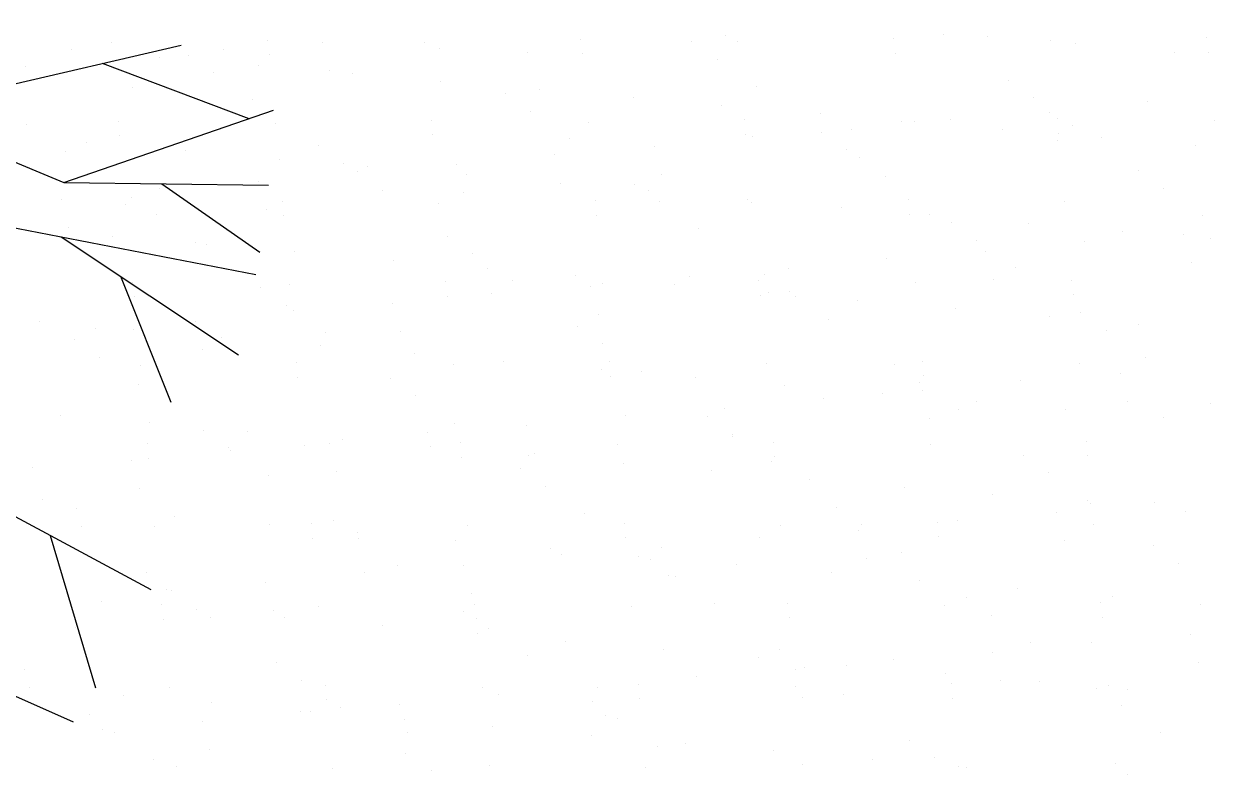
# Model space of a CAD drawing. Header units: millimetres. Extents: x 98 to 155, y -181 to 127.
# Drawn here: x 132.049 to 133.866, y 124.457 to 125.603 of the extents above; entities that cross this region are included whole.
import ezdxf
from ezdxf.enums import TextEntityAlignment as Align
from ezdxf.xclip import XClip

# ---------------------------------------------------------------- set-up
doc = ezdxf.new("R2010")
doc.units = ezdxf.units.MM
doc.header["$LTSCALE"] = 15
doc.header["$XCLIPFRAME"] = 2
for name, pattern in [('ACAD_ISO07W100', [3, 0, -3]), ('HIDDEN', [0.375, 0.25, -0.125]), ('HIDDEN2', [0.1875, 0.125, -0.0625])]:
    doc.linetypes.add(name, pattern=pattern)
doc.layers.get('0').update_dxf_attribs({"color": 250})
doc.layers.add('A-PROYECCIONES', color=250, linetype='HIDDEN')
doc.layers.add('DLP_VERDE', color=250, linetype='Continuous')
doc.styles.add('R80', font='ARIALN.TTF', dxfattribs={"height": 2.03})

# ---------------------------------------------------------------- blocks, each defined once
blk = doc.blocks.new('A$C9f73720c')
at = {"layer": 'A-PROYECCIONES', "linetype": 'HIDDEN2', "ltscale": 0.3}
for p, q in [((33.8439, 104.8201), (33.494, 104.4149)), ((34.2908, 104.7508), (34.296, 104.0436)), ((33.4025, 104.6819), (33.3229, 104.5749)), ((34.2863, 104.6303), (34.1294, 104.4089)), ((33.6082, 104.5471), (33.3662, 104.5302)), ((34.0925, 104.5294), (33.9285, 104.1533)), ((34.0496, 104.431), (33.8145, 104.2061)), ((34.1294, 104.4089), (34.0575, 104.1048)), ((34.1294, 104.4089), (34.1672, 104.0722)), ((33.971, 104.3558), (33.7667, 104.3226)), ((34.1628, 104.1116), (34.294, 104.3115)), ((34.095, 104.2632), (33.9604, 104.1402))]:
    blk.add_line(p, q, dxfattribs=at)
at = {"layer": 'DLP_VERDE', "linetype": 'Continuous'}
for p, q in [((33.3893, 104.629, 0), (33.3893, 104.629, 0)), ((33.4175, 104.6305, 0), (33.4175, 104.6305, 0)), ((33.3278, 104.5482, 0), (33.3278, 104.5482, 0)), ((33.4619, 104.5398, 0), (33.4619, 104.5398, 0)), ((33.5063, 104.5417, 0), (33.5063, 104.5417, 0)), ((33.6643, 104.5471, 0), (33.6643, 104.5471, 0)), ((33.715, 104.5508, 0), (33.715, 104.5508, 0)), ((33.2933, 104.5167, 0), (33.2933, 104.5167, 0)), ((33.302, 104.5328, 0), (33.302, 104.5328, 0)), ((33.6404, 104.499, 0), (33.6404, 104.499, 0)), ((33.3459, 104.4913, 0), (33.3459, 104.4913, 0)), ((33.4922, 104.4919, 0), (33.4922, 104.4919, 0)), ((33.6105, 104.4978, 0), (33.6105, 104.4978, 0)), ((33.7839, 104.4907, 0), (33.7839, 104.4907, 0)), ((33.9302, 104.4914, 0), (33.9302, 104.4914, 0)), ((33.2396, 104.4675, 0), (33.2396, 104.4675, 0)), ((33.8917, 104.4459, 0), (33.8917, 104.4459, 0)), ((34.2282, 104.4448, 0), (34.2282, 104.4448, 0)), ((33.2226, 104.436, 0), (33.2226, 104.436, 0)), ((34.3145, 104.4277, 0), (34.3145, 104.4277, 0)), ((33.3416, 104.4203, 0), (33.3416, 104.4203, 0)), ((33.5207, 104.4156, 0), (33.5207, 104.4156, 0)), ((33.8572, 104.4144, 0), (33.8572, 104.4144, 0)), ((33.9015, 104.4096, 0), (33.9015, 104.4096, 0)), ((34.0614, 104.4166, 0), (34.0614, 104.4166, 0)), ((34.1058, 104.4185, 0), (34.1058, 104.4185, 0)), ((33.4456, 104.4066, 0), (33.4456, 104.4066, 0)), ((33.4676, 104.4037, 0), (33.4676, 104.4037, 0)), ((33.4885, 104.3916, 0), (33.4885, 104.3916, 0)), ((33.6484, 104.3986, 0), (33.6484, 104.3986, 0)), ((33.6928, 104.4005, 0), (33.6928, 104.4005, 0)), ((34.1744, 104.3955, 0), (34.1744, 104.3955, 0)), ((33.2354, 104.3805, 0), (33.2354, 104.3805, 0)), ((33.2798, 104.3825, 0), (33.2798, 104.3825, 0)), ((33.4863, 104.384, 0), (33.4863, 104.384, 0)), ((33.5866, 104.3881, 0), (33.5866, 104.3881, 0)), ((33.6906, 104.3744, 0), (33.6906, 104.3744, 0)), ((33.7127, 104.3715, 0), (33.7127, 104.3715, 0)), ((33.3053, 104.3624, 0), (33.3053, 104.3624, 0)), ((33.4487, 104.3542, 0), (33.4487, 104.3542, 0)), ((33.595, 104.3548, 0), (33.595, 104.3548, 0)), ((33.7433, 104.3619, 0), (33.7433, 104.3619, 0)), ((33.8035, 104.3651, 0), (33.8035, 104.3651, 0)), ((33.8317, 104.3558, 0), (33.8317, 104.3558, 0)), ((33.8868, 104.3536, 0), (33.8868, 104.3536, 0)), ((34.033, 104.3543, 0), (34.033, 104.3543, 0)), ((34.1813, 104.3613, 0), (34.1813, 104.3613, 0)), ((34.3248, 104.3531, 0), (34.3248, 104.3531, 0)), ((33.9357, 104.3421, 0), (33.9357, 104.3421, 0)), ((33.9577, 104.3392, 0), (33.9577, 104.3392, 0)), ((33.4326, 104.3348, 0), (33.4326, 104.3348, 0)), ((34.0767, 104.3235, 0), (34.0767, 104.3235, 0)), ((34.0846, 104.3132, 0), (34.0846, 104.3132, 0)), ((34.1807, 104.3098, 0), (34.1807, 104.3098, 0)), ((34.2027, 104.3069, 0), (34.2027, 104.3069, 0)), ((33.7137, 104.2829, 0), (33.7137, 104.2829, 0)), ((34.0502, 104.2817, 0), (34.0502, 104.2817, 0)), ((34.3217, 104.2913, 0), (34.3217, 104.2913, 0)), ((34.088, 104.2685, 0), (34.088, 104.2685, 0)), ((34.2479, 104.2754, 0), (34.2479, 104.2754, 0)), ((34.2923, 104.2774, 0), (34.2923, 104.2774, 0)), ((33.3428, 104.2525, 0), (33.3428, 104.2525, 0)), ((33.675, 104.2504, 0), (33.675, 104.2504, 0)), ((33.6793, 104.2513, 0), (33.6793, 104.2513, 0)), ((33.8349, 104.2574, 0), (33.8349, 104.2574, 0)), ((33.8793, 104.2593, 0), (33.8793, 104.2593, 0)), ((33.262, 104.2324, 0), (33.262, 104.2324, 0)), ((33.4219, 104.2394, 0), (33.4219, 104.2394, 0)), ((33.4663, 104.2413, 0), (33.4663, 104.2413, 0)), ((33.9965, 104.2324, 0), (33.9965, 104.2324, 0)), ((33.2598, 104.2183, 0), (33.2598, 104.2183, 0)), ((33.3084, 104.221, 0), (33.3084, 104.221, 0)), ((33.4081, 104.2253, 0), (33.4081, 104.2253, 0)), ((33.5516, 104.2171, 0), (33.5516, 104.2171, 0)), ((33.6978, 104.2177, 0), (33.6978, 104.2177, 0)), ((33.8461, 104.2248, 0), (33.8461, 104.2248, 0)), ((33.9896, 104.2165, 0), (33.9896, 104.2165, 0)), ((34.1359, 104.2172, 0), (34.1359, 104.2172, 0)), ((34.2842, 104.2242, 0), (34.2842, 104.2242, 0)), ((33.1674, 104.2031, 0), (33.1674, 104.2031, 0)), ((33.2714, 104.1894, 0), (33.2714, 104.1894, 0)), ((33.6255, 104.2021, 0), (33.6255, 104.2021, 0)), ((33.2546, 104.1717, 0), (33.2546, 104.1717, 0)), ((33.2935, 104.1865, 0), (33.2935, 104.1865, 0)), ((34.2776, 104.1805, 0), (34.2776, 104.1805, 0)), ((33.4125, 104.1709, 0), (33.4125, 104.1709, 0)), ((33.5165, 104.1572, 0), (33.5165, 104.1572, 0)), ((33.5385, 104.1543, 0), (33.5385, 104.1543, 0)), ((33.6575, 104.1386, 0), (33.6575, 104.1386, 0)), ((33.9067, 104.1502, 0), (33.9067, 104.1502, 0)), ((34.2432, 104.149, 0), (34.2432, 104.149, 0)), ((33.5358, 104.1198, 0), (33.5358, 104.1198, 0)), ((33.7615, 104.1249, 0), (33.7615, 104.1249, 0)), ((33.7835, 104.122, 0), (33.7835, 104.122, 0)), ((33.8723, 104.1186, 0), (33.8723, 104.1186, 0)), ((34.0658, 104.1182, 0), (34.0658, 104.1182, 0)), ((34.2745, 104.1273, 0), (34.2745, 104.1273, 0)), ((33.6528, 104.1001, 0), (33.6528, 104.1001, 0)), ((33.8615, 104.1092, 0), (33.8615, 104.1092, 0)), ((33.9025, 104.1063, 0), (33.9025, 104.1063, 0)), ((34.0214, 104.1162, 0), (34.0214, 104.1162, 0)), ((34.1895, 104.0997, 0), (34.1895, 104.0997, 0)), ((33.1648, 104.0894, 0), (33.1648, 104.0894, 0)), ((33.2164, 104.0805, 0), (33.2164, 104.0805, 0)), ((33.2398, 104.0821, 0), (33.2398, 104.0821, 0)), ((33.3626, 104.0811, 0), (33.3626, 104.0811, 0)), ((33.4485, 104.0912, 0), (33.4485, 104.0912, 0)), ((33.5013, 104.0883, 0), (33.5013, 104.0883, 0)), ((33.5109, 104.0882, 0), (33.5109, 104.0882, 0)), ((33.6084, 104.0982, 0), (33.6084, 104.0982, 0)), ((33.8007, 104.0806, 0), (33.8007, 104.0806, 0)), ((33.949, 104.0877, 0), (33.949, 104.0877, 0)), ((34.0065, 104.0926, 0), (34.0065, 104.0926, 0)), ((34.0286, 104.0897, 0), (34.0286, 104.0897, 0)), ((33.1954, 104.0802, 0), (33.1954, 104.0802, 0)), ((33.6544, 104.0799, 0), (33.6544, 104.0799, 0)), ((33.8185, 104.0694, 0), (33.8185, 104.0694, 0)), ((34.0924, 104.0794, 0), (34.0924, 104.0794, 0)), ((34.1475, 104.0741, 0), (34.1475, 104.0741, 0)), ((34.2387, 104.0801, 0), (34.2387, 104.0801, 0)), ((33.1304, 104.0579, 0), (33.1304, 104.0579, 0)), ((34.2516, 104.0604, 0), (34.2516, 104.0604, 0)), ((34.2736, 104.0575, 0), (34.2736, 104.0575, 0)), ((33.4476, 104.039, 0), (33.4476, 104.039, 0)), ((34.0997, 104.0175, 0), (34.0997, 104.0175, 0)), ((33.7287, 103.9871, 0), (33.7287, 103.9871, 0)), ((34.0652, 103.9859, 0), (34.0652, 103.9859, 0)), ((34.2079, 103.9751, 0), (34.2079, 103.9751, 0)), ((34.2523, 103.977, 0), (34.2523, 103.977, 0)), ((33.1193, 103.9693, 0), (33.1193, 103.9693, 0)), ((33.2383, 103.9537, 0), (33.2383, 103.9537, 0)), ((33.3578, 103.9567, 0), (33.3578, 103.9567, 0)), ((33.6943, 103.9556, 0), (33.6943, 103.9556, 0)), ((33.7949, 103.957, 0), (33.7949, 103.957, 0)), ((33.8393, 103.959, 0), (33.8393, 103.959, 0)), ((34.048, 103.9681, 0), (34.048, 103.9681, 0)), ((33.1757, 103.9516, 0), (33.1757, 103.9516, 0)), ((33.3192, 103.9434, 0), (33.3192, 103.9434, 0)), ((33.3423, 103.94, 0), (33.3423, 103.94, 0)), ((33.3643, 103.9371, 0), (33.3643, 103.9371, 0)), ((33.3819, 103.939, 0), (33.3819, 103.939, 0)), ((33.4263, 103.9409, 0), (33.4263, 103.9409, 0)), ((33.4655, 103.944, 0), (33.4655, 103.944, 0)), ((33.6138, 103.9511, 0), (33.6138, 103.9511, 0)), ((33.635, 103.95, 0), (33.635, 103.95, 0)), ((33.7572, 103.9428, 0), (33.7572, 103.9428, 0)), ((33.9035, 103.9435, 0), (33.9035, 103.9435, 0)), ((34.0115, 103.9367, 0), (34.0115, 103.9367, 0)), ((34.0518, 103.9505, 0), (34.0518, 103.9505, 0)), ((34.1953, 103.9423, 0), (34.1953, 103.9423, 0)), ((33.222, 103.932, 0), (33.222, 103.932, 0)), ((33.3234, 103.9252, 0), (33.3234, 103.9252, 0)), ((33.4833, 103.9214, 0), (33.4833, 103.9214, 0)), ((33.5873, 103.9077, 0), (33.5873, 103.9077, 0)), ((33.6094, 103.9048, 0), (33.6094, 103.9048, 0)), ((33.6406, 103.9063, 0), (33.6406, 103.9063, 0)), ((33.7284, 103.8891, 0), (33.7284, 103.8891, 0)), ((33.2696, 103.876, 0), (33.2696, 103.876, 0)), ((33.8324, 103.8755, 0), (33.8324, 103.8755, 0)), ((33.8544, 103.8725, 0), (33.8544, 103.8725, 0)), ((33.9217, 103.8544, 0), (33.9217, 103.8544, 0)), ((33.9734, 103.8569, 0), (33.9734, 103.8569, 0)), ((34.0774, 103.8432, 0), (34.0774, 103.8432, 0)), ((34.0994, 103.8403, 0), (34.0994, 103.8403, 0)), ((33.2786, 103.8145, 0), (33.2786, 103.8145, 0)), ((33.5508, 103.824, 0), (33.5508, 103.824, 0)), ((33.7166, 103.814, 0), (33.7166, 103.814, 0)), ((33.8215, 103.8089, 0), (33.8215, 103.8089, 0)), ((33.8873, 103.8229, 0), (33.8873, 103.8229, 0)), ((33.9814, 103.8159, 0), (33.9814, 103.8159, 0)), ((34.0258, 103.8178, 0), (34.0258, 103.8178, 0)), ((34.1546, 103.8134, 0), (34.1546, 103.8134, 0)), ((34.2184, 103.8246, 0), (34.2184, 103.8246, 0)), ((33.1303, 103.8075, 0), (33.1303, 103.8075, 0)), ((33.1799, 103.7937, 0), (33.1799, 103.7937, 0)), ((33.4085, 103.7908, 0), (33.4085, 103.7908, 0)), ((33.422, 103.8063, 0), (33.422, 103.8063, 0)), ((33.5164, 103.7925, 0), (33.5164, 103.7925, 0)), ((33.5683, 103.8069, 0), (33.5683, 103.8069, 0)), ((33.5684, 103.7978, 0), (33.5684, 103.7978, 0)), ((33.6128, 103.7998, 0), (33.6128, 103.7998, 0)), ((33.8601, 103.8057, 0), (33.8601, 103.8057, 0)), ((34.0064, 103.8064, 0), (34.0064, 103.8064, 0)), ((34.2045, 103.804, 0), (34.2045, 103.804, 0)), ((33.1554, 103.7798, 0), (33.1554, 103.7798, 0)), ((33.1998, 103.7817, 0), (33.1998, 103.7817, 0)), ((33.8336, 103.7736, 0), (33.8336, 103.7736, 0)), ((33.1454, 103.7621, 0), (33.1454, 103.7621, 0)), ((33.0641, 103.7365, 0), (33.0641, 103.7365, 0)), ((33.4626, 103.7433, 0), (33.4626, 103.7433, 0)), ((33.1681, 103.7228, 0), (33.1681, 103.7228, 0)), ((33.1902, 103.7199, 0), (33.1902, 103.7199, 0)), ((34.1147, 103.7217, 0), (34.1147, 103.7217, 0)), ((33.0917, 103.7129, 0), (33.0917, 103.7129, 0)), ((33.3092, 103.7042, 0), (33.3092, 103.7042, 0)), ((33.4132, 103.6905, 0), (33.4132, 103.6905, 0)), ((33.4352, 103.6876, 0), (33.4352, 103.6876, 0)), ((33.7438, 103.6913, 0), (33.7438, 103.6913, 0)), ((34.0803, 103.6902, 0), (34.0803, 103.6902, 0)), ((33.0868, 103.6697, 0), (33.0868, 103.6697, 0)), ((33.2331, 103.6704, 0), (33.2331, 103.6704, 0)), ((33.3814, 103.6774, 0), (33.3814, 103.6774, 0)), ((33.5249, 103.6692, 0), (33.5249, 103.6692, 0)), ((33.5542, 103.6719, 0), (33.5542, 103.6719, 0)), ((33.6712, 103.6698, 0), (33.6712, 103.6698, 0)), ((33.8194, 103.6769, 0), (33.8194, 103.6769, 0)), ((33.9629, 103.6686, 0), (33.9629, 103.6686, 0)), ((34.008, 103.6677, 0), (34.008, 103.6677, 0)), ((34.1092, 103.6693, 0), (34.1092, 103.6693, 0)), ((34.1679, 103.6747, 0), (34.1679, 103.6747, 0)), ((33.3728, 103.661, 0), (33.3728, 103.661, 0)), ((33.595, 103.6497, 0), (33.595, 103.6497, 0)), ((33.6582, 103.6583, 0), (33.6582, 103.6583, 0)), ((33.6802, 103.6553, 0), (33.6802, 103.6553, 0)), ((33.7093, 103.6598, 0), (33.7093, 103.6598, 0)), ((33.7549, 103.6566, 0), (33.7549, 103.6566, 0)), ((33.7993, 103.6586, 0), (33.7993, 103.6586, 0)), ((33.182, 103.6316, 0), (33.182, 103.6316, 0)), ((33.3384, 103.6294, 0), (33.3384, 103.6294, 0)), ((33.3419, 103.6386, 0), (33.3419, 103.6386, 0)), ((33.3863, 103.6406, 0), (33.3863, 103.6406, 0)), ((33.7992, 103.6397, 0), (33.7992, 103.6397, 0)), ((33.9032, 103.626, 0), (33.9032, 103.626, 0)), ((34.0265, 103.6409, 0), (34.0265, 103.6409, 0)), ((33.6556, 103.6106, 0), (33.6556, 103.6106, 0)), ((33.9253, 103.6231, 0), (33.9253, 103.6231, 0)), ((34.0443, 103.6074, 0), (34.0443, 103.6074, 0)), ((34.1483, 103.5937, 0), (34.1483, 103.5937, 0)), ((34.1703, 103.5908, 0), (34.1703, 103.5908, 0)), ((33.2847, 103.5802, 0), (33.2847, 103.5802, 0)), ((33.9367, 103.5586, 0), (33.9367, 103.5586, 0)), ((33.0462, 103.5408, 0), (33.0462, 103.5408, 0)), ((33.4842, 103.5403, 0), (33.4842, 103.5403, 0)), ((33.9223, 103.5398, 0), (33.9223, 103.5398, 0)), ((33.1897, 103.5326, 0), (33.1897, 103.5326, 0)), ((33.336, 103.5333, 0), (33.336, 103.5333, 0)), ((33.5658, 103.5283, 0), (33.5658, 103.5283, 0)), ((33.6277, 103.5321, 0), (33.6277, 103.5321, 0)), ((33.774, 103.5327, 0), (33.774, 103.5327, 0)), ((33.9023, 103.5271, 0), (33.9023, 103.5271, 0)), ((33.9858, 103.5174, 0), (33.9858, 103.5174, 0)), ((34.0658, 103.5315, 0), (34.0658, 103.5315, 0)), ((33.016, 103.5027, 0), (33.016, 103.5027, 0)), ((33.5728, 103.4994, 0), (33.5728, 103.4994, 0)), ((33.7815, 103.5085, 0), (33.7815, 103.5085, 0)), ((33.9414, 103.5155, 0), (33.9414, 103.5155, 0)), ((33.135, 103.487, 0), (33.135, 103.487, 0)), ((33.1598, 103.4813, 0), (33.1598, 103.4813, 0)), ((33.1949, 103.4979, 0), (33.1949, 103.4979, 0)), ((33.3685, 103.4905, 0), (33.3685, 103.4905, 0)), ((33.5284, 103.4974, 0), (33.5284, 103.4974, 0)), ((33.5314, 103.4967, 0), (33.5314, 103.4967, 0)), ((33.1154, 103.4794, 0), (33.1154, 103.4794, 0)), ((33.1605, 103.4664, 0), (33.1605, 103.4664, 0)), ((33.239, 103.4733, 0), (33.239, 103.4733, 0)), ((33.2611, 103.4704, 0), (33.2611, 103.4704, 0)), ((33.8486, 103.4779, 0), (33.8486, 103.4779, 0)), ((33.38, 103.4547, 0), (33.38, 103.4547, 0)), ((33.4776, 103.4475, 0), (33.4776, 103.4475, 0)), ((33.484, 103.4411, 0), (33.484, 103.4411, 0)), ((33.5061, 103.4381, 0), (33.5061, 103.4381, 0)), ((34.1297, 103.4259, 0), (34.1297, 103.4259, 0)), ((33.1067, 103.4171, 0), (33.1067, 103.4171, 0)), ((33.6251, 103.4225, 0), (33.6251, 103.4225, 0)), ((33.7291, 103.4088, 0), (33.7291, 103.4088, 0)), ((33.0008, 103.3967, 0), (33.0008, 103.3967, 0)), ((33.1491, 103.4037, 0), (33.1491, 103.4037, 0)), ((33.2925, 103.3955, 0), (33.2925, 103.3955, 0)), ((33.4388, 103.3962, 0), (33.4388, 103.3962, 0)), ((33.5871, 103.4032, 0), (33.5871, 103.4032, 0)), ((33.7306, 103.395, 0), (33.7306, 103.395, 0)), ((33.7511, 103.4059, 0), (33.7511, 103.4059, 0)), ((33.7588, 103.3956, 0), (33.7588, 103.3956, 0)), ((33.8701, 103.3902, 0), (33.8701, 103.3902, 0)), ((33.8768, 103.3956, 0), (33.8768, 103.3956, 0)), ((34.0251, 103.4027, 0), (34.0251, 103.4027, 0)), ((34.0953, 103.3944, 0), (34.0953, 103.3944, 0)), ((33.9741, 103.3765, 0), (33.9741, 103.3765, 0)), ((33.9961, 103.3736, 0), (33.9961, 103.3736, 0)), ((34.1279, 103.3743, 0), (34.1279, 103.3743, 0)), ((33.3879, 103.3652, 0), (33.3879, 103.3652, 0)), ((33.7149, 103.3563, 0), (33.7149, 103.3563, 0)), ((33.7244, 103.3641, 0), (33.7244, 103.3641, 0)), ((33.7593, 103.3582, 0), (33.7593, 103.3582, 0)), ((33.968, 103.3673, 0), (33.968, 103.3673, 0)), ((34.1151, 103.358, 0), (34.1151, 103.358, 0)), ((33.3019, 103.3382, 0), (33.3019, 103.3382, 0)), ((33.3463, 103.3402, 0), (33.3463, 103.3402, 0)), ((33.555, 103.3493, 0), (33.555, 103.3493, 0)), ((34.0416, 103.3452, 0), (34.0416, 103.3452, 0)), ((33.0169, 103.3348, 0), (33.0169, 103.3348, 0)), ((33.1421, 103.3313, 0), (33.1421, 103.3313, 0)), ((33.3534, 103.3337, 0), (33.3534, 103.3337, 0)), ((32.9825, 103.3033, 0), (32.9825, 103.3033, 0)), ((33.6706, 103.3148, 0), (33.6706, 103.3148, 0)), ((33.2997, 103.2844, 0), (33.2997, 103.2844, 0)), ((32.9609, 103.2698, 0), (32.9609, 103.2698, 0)), ((33.2519, 103.2666, 0), (33.2519, 103.2666, 0)), ((33.6899, 103.2661, 0), (33.6899, 103.2661, 0)), ((33.9518, 103.2629, 0), (33.9518, 103.2629, 0)), ((32.9573, 103.2589, 0), (32.9573, 103.2589, 0)), ((33.0649, 103.2561, 0), (33.0649, 103.2561, 0)), ((33.0869, 103.2532, 0), (33.0869, 103.2532, 0)), ((33.1036, 103.2596, 0), (33.1036, 103.2596, 0)), ((33.3954, 103.2584, 0), (33.3954, 103.2584, 0)), ((33.5416, 103.259, 0), (33.5416, 103.259, 0)), ((33.8334, 103.2578, 0), (33.8334, 103.2578, 0)), ((33.9797, 103.2585, 0), (33.9797, 103.2585, 0)), ((33.2059, 103.2375, 0), (33.2059, 103.2375, 0)), ((33.5808, 103.2325, 0), (33.5808, 103.2325, 0)), ((33.9173, 103.2314, 0), (33.9173, 103.2314, 0)), ((33.3099, 103.2239, 0), (33.3099, 103.2239, 0)), ((33.3319, 103.2209, 0), (33.3319, 103.2209, 0)), ((33.7415, 103.2081, 0), (33.7415, 103.2081, 0)), ((33.9014, 103.2151, 0), (33.9014, 103.2151, 0)), ((33.9458, 103.217, 0), (33.9458, 103.217, 0)), ((33.2099, 103.2022, 0), (33.2099, 103.2022, 0)), ((33.3286, 103.1901, 0), (33.3286, 103.1901, 0)), ((33.4509, 103.2053, 0), (33.4509, 103.2053, 0)), ((33.4884, 103.1971, 0), (33.4884, 103.1971, 0)), ((33.5328, 103.199, 0), (33.5328, 103.199, 0)), ((33.5464, 103.201, 0), (33.5464, 103.201, 0)), ((33.5549, 103.1916, 0), (33.5549, 103.1916, 0)), ((33.0754, 103.179, 0), (33.0754, 103.179, 0)), ((33.1198, 103.181, 0), (33.1198, 103.181, 0)), ((33.5769, 103.1887, 0), (33.5769, 103.1887, 0)), ((33.6959, 103.173, 0), (33.6959, 103.173, 0)), ((33.8636, 103.1821, 0), (33.8636, 103.1821, 0)), ((33.1755, 103.1706, 0), (33.1755, 103.1706, 0)), ((33.7999, 103.1593, 0), (33.7999, 103.1593, 0)), ((33.822, 103.1564, 0), (33.822, 103.1564, 0)), ((33.4927, 103.1517, 0), (33.4927, 103.1517, 0)), ((33.941, 103.1408, 0), (33.941, 103.1408, 0)), ((33.0602, 103.1218, 0), (33.0602, 103.1218, 0)), ((33.1217, 103.1214, 0), (33.1217, 103.1214, 0)), ((33.2064, 103.1225, 0), (33.2064, 103.1225, 0)), ((33.3547, 103.1295, 0), (33.3547, 103.1295, 0)), ((33.4982, 103.1213, 0), (33.4982, 103.1213, 0)), ((33.6445, 103.1219, 0), (33.6445, 103.1219, 0)), ((33.7928, 103.129, 0), (33.7928, 103.129, 0)), ((33.9362, 103.1207, 0), (33.9362, 103.1207, 0)), ((34.045, 103.1271, 0), (34.045, 103.1271, 0)), ((34.067, 103.1242, 0), (34.067, 103.1242, 0)), ((33.7738, 103.0998, 0), (33.7738, 103.0998, 0)), ((33.4029, 103.0695, 0), (33.4029, 103.0695, 0)), ((33.7394, 103.0683, 0), (33.7394, 103.0683, 0)), ((33.928, 103.0669, 0), (33.928, 103.0669, 0)), ((33.5151, 103.0489, 0), (33.5151, 103.0489, 0)), ((33.6749, 103.0559, 0), (33.6749, 103.0559, 0)), ((33.7193, 103.0578, 0), (33.7193, 103.0578, 0)), ((34.0566, 103.0494, 0), (34.0566, 103.0494, 0)), ((32.9127, 103.036, 0), (32.9127, 103.036, 0)), ((33.0319, 103.0391, 0), (33.0319, 103.0391, 0)), ((33.1021, 103.0309, 0), (33.1021, 103.0309, 0)), ((33.2619, 103.0379, 0), (33.2619, 103.0379, 0)), ((33.3063, 103.0398, 0), (33.3063, 103.0398, 0)), ((33.3685, 103.0379, 0), (33.3685, 103.0379, 0)), ((32.8933, 103.0218, 0), (32.8933, 103.0218, 0)), ((33.0317, 103.0203, 0), (33.0317, 103.0203, 0)), ((33.6856, 103.019, 0), (33.6856, 103.019, 0)), ((32.9975, 103.0076, 0), (32.9975, 103.0076, 0)), ((33.0195, 102.9929, 0), (33.0195, 102.9929, 0)), ((33.1357, 103.0067, 0), (33.1357, 103.0067, 0)), ((33.1578, 103.0037, 0), (33.1578, 103.0037, 0)), ((33.4576, 102.9924, 0), (33.4576, 102.9924, 0)), ((33.8956, 102.9919, 0), (33.8956, 102.9919, 0)), ((33.163, 102.9847, 0), (33.163, 102.9847, 0)), ((33.2767, 102.9881, 0), (33.2767, 102.9881, 0)), ((33.3093, 102.9854, 0), (33.3093, 102.9854, 0)), ((33.3147, 102.9887, 0), (33.3147, 102.9887, 0)), ((33.3808, 102.9744, 0), (33.3808, 102.9744, 0)), ((33.601, 102.9842, 0), (33.601, 102.9842, 0)), ((33.7473, 102.9848, 0), (33.7473, 102.9848, 0)), ((34.0391, 102.9836, 0), (34.0391, 102.9836, 0)), ((32.9438, 102.9583, 0), (32.9438, 102.9583, 0)), ((33.4028, 102.9715, 0), (33.4028, 102.9715, 0)), ((33.5218, 102.9558, 0), (33.5218, 102.9558, 0)), ((33.9668, 102.9671, 0), (33.9668, 102.9671, 0)), ((33.5959, 102.9368, 0), (33.5959, 102.9368, 0)), ((33.6258, 102.9421, 0), (33.6258, 102.9421, 0)), ((33.6478, 102.9392, 0), (33.6478, 102.9392, 0)), ((33.9324, 102.9356, 0), (33.9324, 102.9356, 0)), ((33.7668, 102.9236, 0), (33.7668, 102.9236, 0)), ((33.2249, 102.9064, 0), (33.2249, 102.9064, 0)), ((33.5614, 102.9052, 0), (33.5614, 102.9052, 0)), ((33.7016, 102.9077, 0), (33.7016, 102.9077, 0)), ((33.8614, 102.9147, 0), (33.8614, 102.9147, 0)), ((33.8708, 102.9099, 0), (33.8708, 102.9099, 0)), ((33.8928, 102.907, 0), (33.8928, 102.907, 0)), ((33.9058, 102.9167, 0), (33.9058, 102.9167, 0)), ((33.2886, 102.8897, 0), (33.2886, 102.8897, 0)), ((33.4484, 102.8967, 0), (33.4484, 102.8967, 0)), ((33.4928, 102.8986, 0), (33.4928, 102.8986, 0)), ((33.8786, 102.8863, 0), (33.8786, 102.8863, 0)), ((34.0118, 102.8913, 0), (34.0118, 102.8913, 0)), ((33.0354, 102.8787, 0), (33.0354, 102.8787, 0)), ((33.0798, 102.8806, 0), (33.0798, 102.8806, 0)), ((33.1905, 102.8749, 0), (33.1905, 102.8749, 0)), ((33.1224, 102.8558, 0), (33.1224, 102.8558, 0)), ((33.2658, 102.8476, 0), (33.2658, 102.8476, 0)), ((33.4121, 102.8483, 0), (33.4121, 102.8483, 0)), ((33.5077, 102.856, 0), (33.5077, 102.856, 0)), ((33.5604, 102.8553, 0), (33.5604, 102.8553, 0)), ((33.7039, 102.8471, 0), (33.7039, 102.8471, 0)), ((33.8502, 102.8477, 0), (33.8502, 102.8477, 0)), ((33.9984, 102.8548, 0), (33.9984, 102.8548, 0)), ((33.7888, 102.8041, 0), (33.7888, 102.8041, 0)), ((33.4179, 102.7737, 0), (33.4179, 102.7737, 0)), ((33.7544, 102.7725, 0), (33.7544, 102.7725, 0)), ((33.6349, 102.7555, 0), (33.6349, 102.7555, 0)), ((33.6793, 102.7574, 0), (33.6793, 102.7574, 0)), ((33.8881, 102.7666, 0), (33.8881, 102.7666, 0)), ((33.6632, 102.7182, 0), (33.6632, 102.7182, 0)), ((33.7007, 102.7233, 0), (33.7007, 102.7233, 0)), ((33.8067, 102.71, 0), (33.8067, 102.71, 0)), ((33.953, 102.7106, 0), (33.953, 102.7106, 0)), ((33.8377, 102.6741, 0), (33.8377, 102.6741, 0)), ((33.9417, 102.6604, 0), (33.9417, 102.6604, 0)), ((33.9637, 102.6575, 0), (33.9637, 102.6575, 0))]:
    blk.add_line(p, q, dxfattribs=at)
at = {"style": 'R80'}
for height, rotation, p in [(0.09, 0.009, (39.554, 141.0046, 0)), (0.09, 0.009, (45.7984, 139.3226, 0)), (0.09, 0.009, (50.4634, 135.3578, 0)), (0.09, 0.009, (41.9784, 129.0436, 0)), (0.09, 0.009, (37.8409, 128.6089, 0)), (0.09, 0.009, (35.483, 116.3582, 0)), (0.09, 0.009, (63.0395, 116.3253, 0)), (0.09, 0.009, (38.5607, 113.6321, 0)), (0.09, 0.009, (45.1292, 84.3757, 0)), (0.09, 0.009, (43.9111, 83.9335, 0)), (0.09, 0.009, (43.1485, 83.401, 0)), (0.09, 0.009, (28.0067, 80.1071, 0)), (0.09, 0.009, (44.3753, 79.9046, 0)), (0.09, 0.009, (55.151, 79.2173, 0)), (0.09, 0.009, (38.2608, 76.0049)), (0.09, 0.009, (39.0036, 75.5558)), (0.09, 0.009, (27.5137, 75.2133, 0)), (0.09, 0.009, (27.5137, 75.2133, 0)), (0.09, 0.009, (39.8519, 75.1543)), (0.09, 0.009, (25.3599, 70.2709, 0)), (0.09, 0.009, (32.1646, 69.192, 0)), (0.09, 0.009, (32.1646, 69.192, 0)), (0.09, 0.009, (26.9947, 68.6392, 0)), (0.09, 0.009, (59.8504, 67.3859, 0)), (0.09, 0.009, (24.839, 65.5107, 0)), (0.09, 0.009, (24.839, 65.5107, 0)), (0.09, 0.009, (33.5008, 60.261, 0)), (0.09, 0.009, (33.5008, 60.261, 0)), (0.09, 347.3908, (17.1069, 59.2726, 0)), (0.09, 0.009, (26.4708, 59.2035, 0)), (0.09, 0.009, (26.4708, 59.2035, 0)), (0.09, 0.009, (23.1216, 58.7685, 0)), (0.09, 0.009, (23.1216, 58.7685, 0)), (0.09, 0.009, (27.6632, 55.3959, 0)), (0.09, 0.009, (27.6632, 55.3959, 0)), (0.09, 0.009, (22.2239, 54.9818, 0)), (0.09, 0.009, (22.2239, 54.9818, 0)), (0.09, 0.009, (65.7174, 53.5803, 0)), (0.09, 0.009, (38.377, 51.7166, 0)), (0.09, 0.009, (38.377, 51.7166, 0)), (0.09, 0.009, (21.0294, 51.3767, 0)), (0.09, 0.009, (21.0294, 51.3767, 0)), (0.09, 0.009, (29.4091, 50.8876, 0)), (0.09, 0.009, (29.4091, 50.8876, 0)), (0.09, 0.009, (22.5184, 48.0808, 0)), (0.09, 0.009, (22.5184, 48.0808, 0)), (0.09, 0.009, (32.8305, 47.9478, 0)), (0.09, 0.009, (38.6414, 47.9238, 0)), (0.09, 1.5576, (45.5013, 47.0033, 0)), (0.09, 1.5576, (45.5013, 47.0033, 0)), (0.09, 1.5576, (42.9613, 45.8781, 0)), (0.09, 0.009, (31.2252, 43.4352, 0)), (0.09, 0.009, (31.2252, 43.4352, 0)), (0.09, 0.009, (24.8291, 43.3056, 0)), (0.09, 0.009, (24.8291, 43.3056, 0)), (0.09, 0.009, (28.8684, 42.6092, 0)), (0.09, 0.009, (28.8684, 42.6092, 0)), (0.09, 0.009, (46.0815, 42.4048, 0)), (0.09, 0.009, (19.0307, 42.0559, 0)), (0.09, 0.009, (19.0307, 42.0559, 0)), (0.09, 0.009, (70.9067, 41.0329, 0)), (0.09, 0.009, (22.7765, 38.7407, 0)), (0.09, 0.009, (22.7765, 38.7407, 0)), (0.09, 0.009, (17.8952, 37.4624, 0)), (0.09, 0.009, (17.8952, 37.4624, 0)), (0.09, 0.009, (25.8226, 33.2142, 0)), (0.09, 0.009, (21.5027, 31.2754, 0)), (0.1403, 0.009, (43.0178, 29.8778, 0)), (0.09, 0.009, (24.3978, 29.2659, 0)), (0.09, 0.009, (49.7565, 29.0287, 0)), (0.09, 0.009, (16.51, 28.4123, 0)), (0.09, 0.009, (16.51, 28.4123, 0)), (0.09, 0.009, (40.7946, 24.893, 0)), (0.09, 0.009, (18.1268, 23.6374, 0)), (0.09, 0.009, (20.346, 20.3291, 0)), (0.09, 0.009, (38.3365, 19.4632, 0)), (0.09, 0.009, (18.2869, 15.9828, 0)), (0.09, 0.009, (36.6694, 12.5977, 0)), (0.09, 337.7998, (24.7536, 11.2334, 0)), (0.09, 0.009, (33.5928, 10.3508, 0)), (0.09, 337.7998, (21.6109, 10.1247, 0)), (0.09, 337.7998, (16.5605, 9.5998, 0)), (0.09, 337.7998, (29.9414, 8.9534, 0)), (0.09, 337.7998, (31.6402, 7.9561, 0)), (0.09, 337.7998, (26.736, 7.7966, 0)), (0.09, 337.7998, (32.0288, 7.0232, 0)), (0.09, 0.009, (23.3239, 5.5763, 0)), (0.09, 0.009, (16.5347, 5.5678, 0)), (0.09, 0.009, (34.4718, 3.6379, 0))]:
    blk.add_attdef('N.P.T.+0.00', text='', height=height, rotation=rotation, dxfattribs=at).set_placement(p, align=Align.MIDDLE_CENTER)
for p in [(49.9263, 138.2431, 0), (56.6904, 136.252, 0), (60.5336, 135.5237, 0), (42.6322, 135.1839), (58.3591, 133.6514, 0), (46.2516, 126.9171), (67.6439, 125.1529), (62.2762, 107.4327), (41.3341, 103.0918, 0), (58.4477, 100.4887, -0.2526), (35.1548, 97.8545, 0), (58.3053, 94.9071, 0), (31.2618, 93.9445, 0), (38.1161, 91.318), (54.6279, 88.218, 0), (17.9393, 86.8861, 0), (34.7444, 85.6148, 0), (54.6869, 83.8861, 0), (35.5048, 81.4636, 0), (34.6534, 76.9929, 0), (59.6668, 73.2509), (40.4113, 65.8421, 0), (43.5611, 65.2125, 0), (64.4681, 61.3857), (43.9111, 51.4927, 0), (32.9744, 51.0828, 0), (69.3242, 50.0814, 0), (48.0327, 50.0735, 0), (52.9599, 39.4701, 0), (74.4159, 35.7467, 0)]:
    blk.add_attdef('N.P.T.+0.00', text='', height=0.2109, dxfattribs=at).set_placement(p, align=Align.MIDDLE_CENTER)

msp = doc.modelspace()

# ---------------------------------------------------------------- block references
at = {"linetype": 'ACAD_ISO07W100', "ltscale": 5}
ref = msp.add_blockref('A$C9f73720c', (241.452, 114.8591), dxfattribs=dict(at, rotation=102.6156181418625))
XClip(ref).set_block_clipping_path([(22.1542253106, 140.4101169162), (10.3600901397, 87.7136669306), (29.6608346476, 83.3939150368), (41.4549698184, 136.0903650224)])

doc.saveas('drawing.dxf')
